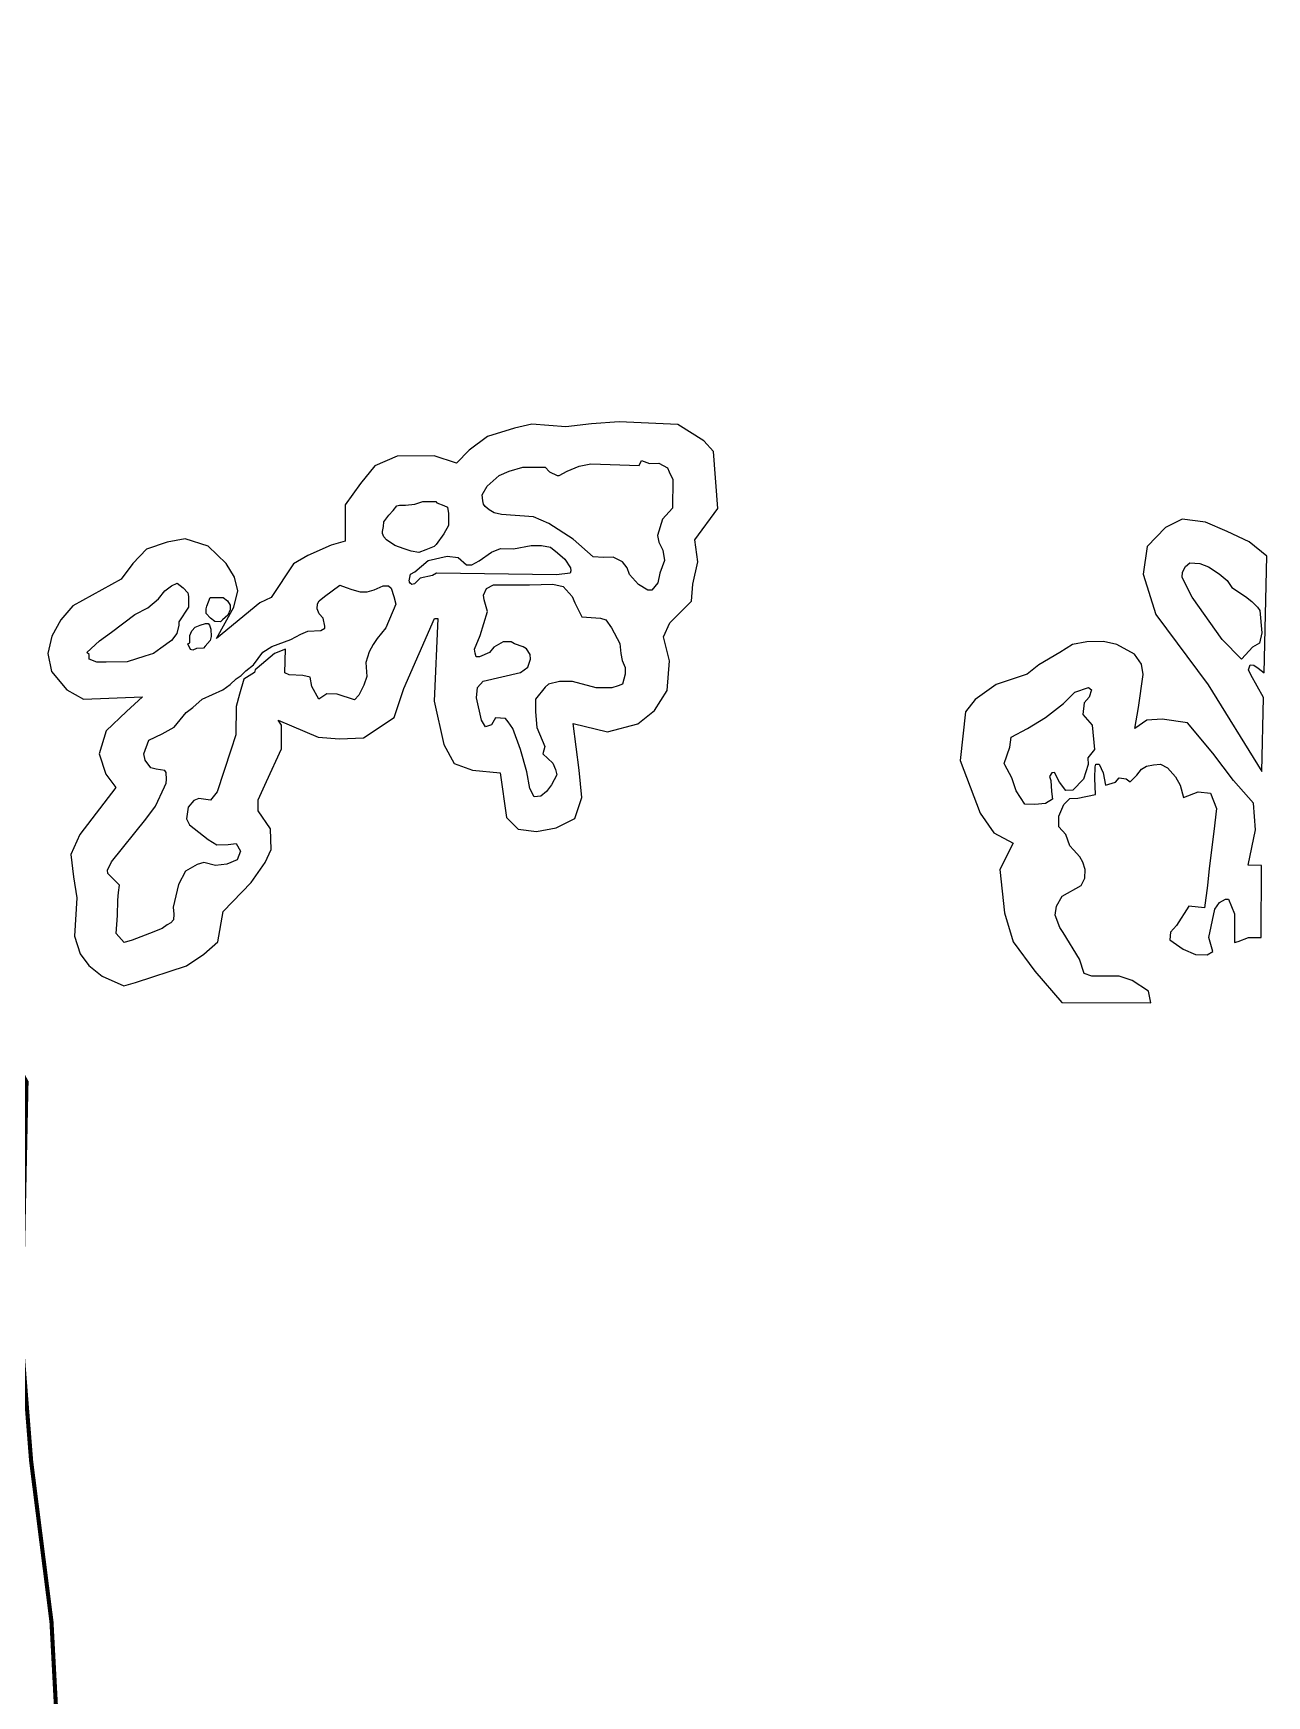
# Model space of a CAD drawing. Header units: metres. Extents: x 255476 to 378809, y 1739479 to 2227865.
# Drawn here: x 325160 to 326662, y 1837941 to 1839966 of the extents above; entities that cross this region are included whole.
import ezdxf

# ---------------------------------------------------------------- set-up
doc = ezdxf.new("R2010")
doc.units = ezdxf.units.M
doc.header["$MEASUREMENT"] = 0
doc.layers.add('COASTLINE', color=5, linetype='Continuous')
doc.layers.add('MANGROOVE BUFFER ZONE', color=120, linetype='Continuous')

msp = doc.modelspace()

# ---------------------------------------------------------------- linework, layer by layer
at = {"layer": 'COASTLINE', "color": 1, "flags": 128}
msp.add_lwpolyline([(323987.5, 1840120.1, 5, 5, 0), (324020.9, 1839813.8, 5, 5, 0), (324105, 1839711, 5, 5, 0), (324150, 1839536.9, 5, 5, 0), (324321.7, 1839507.2, 5, 5, 0), (324631.7, 1839339.6, 5, 5, 0), (324913.6, 1839117.9, 5, 5, 0), (325151.9, 1838689.1, 5, 5, 0), (325145.5, 1838379.9, 5, 5, 0), (325151.7, 1838301.1, 5, 5, 0), (325157.5, 1838227.4, 5, 5, 0), (325182.3, 1838031.4, 5, 5, 0), (325200.2, 1837691.9, 5, 5, 0)], format="xyseb", dxfattribs=at)
at = {"layer": 'MANGROOVE BUFFER ZONE', "flags": 128}
for points in [[(325384.7, 1838859.4), (325391.2, 1838896.5), (325425.4, 1838931.8), (325442.5, 1838956.4), (325449.8, 1838972), (325449, 1838997.1), (325434.1, 1839019), (325433.9, 1839032.6), (325444.1, 1839054.8), (325462.3, 1839094.8), (325462.6, 1839123.3), (325458.5, 1839129.5), (325506.9, 1839108.9), (325533.1, 1839106.8), (325562.4, 1839108.2), (325599.8, 1839132.7), (325611.2, 1839168.2), (325648.8, 1839253.5), (325652.8, 1839253.5), (325648.3, 1839152.6), (325660.2, 1839100.1), (325672.7, 1839076.6), (325695, 1839068.6), (325728.6, 1839065.5), (325736.4, 1839011), (325750.4, 1838996.8), (325773, 1838994.1), (325796.8, 1838998.6), (325819.7, 1839009.9), (325828, 1839035.5), (325824.8, 1839068.5), (325817.6, 1839125.6), (325859.5, 1839115.3), (325896.3, 1839125.2), (325916.5, 1839141.2), (325932, 1839165.7), (325934.9, 1839201.7), (325927.5, 1839230.9), (325935.2, 1839248.1), (325961.6, 1839274.5), (325963.5, 1839295.1), (325969.2, 1839322.5), (325965.6, 1839349), (325993.7, 1839387.5), (325988.3, 1839456.9), (325976.8, 1839469.9), (325945.2, 1839489.5), (325873.4, 1839492.9), (325840.1, 1839490.5), (325808.5, 1839486.8), (325767.4, 1839489.9), (325746, 1839485.1), (325713.2, 1839475.1), (325690.8, 1839458.5), (325675.6, 1839442.5), (325648.4, 1839451.3), (325603.2, 1839451.2), (325575.9, 1839439.2), (325558.5, 1839417.6), (325540.1, 1839391.9), (325539.9, 1839347.4), (325522.8, 1839342.6), (325494.4, 1839330), (325477.1, 1839319.8), (325450, 1839279.1), (325436, 1839272.3), (325383.4, 1839229.1), (325404.5, 1839267.2), (325409.2, 1839286.9), (325405.2, 1839303.7), (325395.2, 1839320.2), (325373, 1839341.4), (325345.2, 1839350.2), (325323.2, 1839346.3), (325298.2, 1839337.7), (325281.4, 1839320.2), (325267.1, 1839301.4), (325208.1, 1839268.6), (325193.5, 1839251.9), (325182.7, 1839231.7), (325178, 1839210.9), (325182.5, 1839188.9), (325201, 1839166.5), (325221.2, 1839155.1), (325293, 1839157.8), (325273.5, 1839140), (325248.8, 1839116.6), (325240.5, 1839088.6), (325248.5, 1839063.7), (325260.6, 1839047.6), (325216.9, 1838990.5), (325205.8, 1838966), (325209.1, 1838938.9), (325213.3, 1838913.1), (325210.2, 1838866.5), (325217.4, 1838845), (325227.6, 1838830.6), (325244.2, 1838817.9), (325270.5, 1838805.9), (325284.6, 1838810), (325346.8, 1838830.4), (325368, 1838844.4)], [(325715.4, 1839385.6), (325710.6, 1839389.6), (325708.2, 1839392.8), (325707.7, 1839396.6), (325706.6, 1839403.8), (325713, 1839414.4), (325727.5, 1839427.4), (325739.5, 1839433), (325756.4, 1839437.6), (325774.2, 1839437.7), (325783.4, 1839437.6), (325788.9, 1839431.9), (325798.1, 1839427.5), (325800.5, 1839427.5), (325810.1, 1839432.9), (325824.7, 1839438.8), (325839, 1839441.9), (325897.8, 1839439.8), (325900.9, 1839445.6), (325910.5, 1839442.2), (325921.9, 1839442.4), (325932.4, 1839436.8), (325934.3, 1839431.9), (325938.9, 1839422.8), (325938.7, 1839387.6), (325926.2, 1839374.3), (325920.4, 1839354.5), (325921.9, 1839346.2), (325926.7, 1839336.4), (325928.9, 1839324.2), (325923.2, 1839308.7), (325920.8, 1839296.9), (325913.3, 1839287.7), (325908.7, 1839287.7), (325897.1, 1839294.8), (325886.2, 1839306.8), (325883.4, 1839315.1), (325877.5, 1839322.3), (325866.4, 1839328.2), (325854.5, 1839327.8), (325842, 1839328.4), (325817.4, 1839349.8), (325787.8, 1839368.9), (325769.1, 1839377), (325730.2, 1839380), (325721.2, 1839382.2)], [(325600.3, 1839342.4), (325590.2, 1839349.1), (325586.9, 1839352.9), (325585.5, 1839357), (325585.5, 1839359.4), (325586.6, 1839365.6), (325587.2, 1839371.3), (325593.1, 1839379.4), (325598.5, 1839385.1), (325602.7, 1839390.5), (325606.1, 1839391.3), (325613.2, 1839391.4), (325624.8, 1839392.8), (325634.6, 1839395.9), (325650.4, 1839395.8), (325651.6, 1839394.1), (325660.2, 1839391.1), (325664.6, 1839388.9), (325665.9, 1839381.1), (325665.9, 1839373.6), (325665.9, 1839366.8), (325660, 1839356.3), (325650.7, 1839343.6), (325648.4, 1839341.1), (325638, 1839337.2), (325629.8, 1839333.8), (325620.5, 1839335.3), (325611.7, 1839338.4)], [(326662.2, 1839329.4), (326640.6, 1839346.7), (326613.9, 1839359.3), (326587.8, 1839370.7), (326559, 1839374.4), (326538.8, 1839364.1), (326516.7, 1839341.1), (326511.8, 1839307.4), (326527, 1839258.4), (326591, 1839172.7), (326656.4, 1839067.2), (326658.4, 1839157.3), (326642.9, 1839184.8), (326640.1, 1839190.8), (326642.1, 1839196.8), (326646.5, 1839196.4), (326651.7, 1839193), (326659, 1839187.1)], [(325618.9, 1839296.3), (325618.4, 1839297.6), (325618.4, 1839298.5), (325618, 1839299.4), (325619.3, 1839307.2), (325624.6, 1839310.3), (325641, 1839323.9), (325664, 1839329.4), (325677.5, 1839327.8), (325687.7, 1839318.7), (325694, 1839318.7), (325703.1, 1839323.5), (325718.3, 1839334.3), (325728.9, 1839338.5), (325744.8, 1839338.3), (325766.5, 1839342.2), (325778.9, 1839342.4), (325789.9, 1839340.2), (325798.6, 1839333.3), (325807.3, 1839325.7), (325814.3, 1839315.2), (325814.9, 1839311.6), (325814, 1839308.7), (325797.3, 1839306.6), (325651, 1839308.7), (325646.4, 1839305.9), (325631.2, 1839302.3), (325624.3, 1839295.5), (325621.2, 1839294.9)], [(326607.9, 1839227.8), (326571.5, 1839279.3), (326563, 1839295.8), (326559, 1839303.6), (326559.4, 1839309.8), (326563.2, 1839316.9), (326568.7, 1839321.1), (326580.9, 1839320.5), (326591.2, 1839316.3), (326604.3, 1839307.6), (326614.1, 1839299.6), (326619.5, 1839291.2), (326636.2, 1839280.3), (326644.1, 1839273.9), (326651.1, 1839267.2), (326653.9, 1839263), (326656.1, 1839236.1), (326653.5, 1839223.2), (326644.9, 1839218.4), (326636.2, 1839209.2), (326631.6, 1839203.7)], [(325274.5, 1839200.4), (325248.8, 1839200.1), (325237.6, 1839200.1), (325228, 1839203.9), (325228, 1839209.4), (325225.3, 1839212.1), (325240.6, 1839226.1), (325255.2, 1839236.9), (325283.9, 1839258.3), (325299.7, 1839266.4), (325312.8, 1839277.3), (325320.4, 1839286.9), (325328.3, 1839293.3), (325335.3, 1839296.6), (325342.7, 1839290.7), (325348.5, 1839284.6), (325349.1, 1839280.2), (325349.1, 1839267.3), (325337.4, 1839249.5), (325337.4, 1839245.1), (325335, 1839235.2), (325328.3, 1839226.4), (325315.4, 1839217.3), (325306.7, 1839210.6), (325296.1, 1839207.4)], [(325301.6, 1838869.7), (325280.6, 1838861.7), (325270.9, 1838858.6), (325261.1, 1838869.7), (325262.5, 1838891.8), (325263, 1838910.5), (325263.9, 1838919.8), (325265, 1838928.8), (325251, 1838942.9), (325250.5, 1838947), (325255.4, 1838957.1), (325297.3, 1839008.9), (325308.9, 1839025), (325319.8, 1839048.5), (325321.8, 1839052.8), (325322.3, 1839057.2), (325321.9, 1839065.9), (325320.3, 1839068.2), (325309.8, 1839069.9), (325303.4, 1839071.3), (325296.2, 1839080.7), (325294.9, 1839088.7), (325300.9, 1839105.3), (325317.1, 1839112.9), (325331.8, 1839121.2), (325346.3, 1839139), (325354.6, 1839145), (325365.7, 1839155), (325391, 1839166.5), (325400, 1839173), (325407.3, 1839179.7), (325413.1, 1839184), (325419, 1839189.5), (325428.5, 1839197), (325439.5, 1839212.3), (325450.7, 1839219.4), (325473.8, 1839227.6), (325486, 1839234.2), (325494.4, 1839238.1), (325510.4, 1839238.8), (325515.3, 1839241.5), (325515, 1839244.2), (325513.1, 1839253.6), (325508.2, 1839258.9), (325506, 1839265), (325506.3, 1839271.3), (325508.3, 1839274.7), (325514.7, 1839280.1), (325533.6, 1839293.9), (325541.2, 1839291), (325548.2, 1839288.7), (325558.3, 1839285.8), (325566.8, 1839285.8), (325575.4, 1839288.3), (325582.4, 1839291.6), (325586.2, 1839293), (325592.7, 1839293), (325596.1, 1839290.5), (325599, 1839280.1), (325601.5, 1839270.9), (325589.6, 1839242.1), (325579, 1839229.2), (325574, 1839221.8), (325569.1, 1839212.8), (325565, 1839199.7), (325566.3, 1839182.7), (325562.7, 1839172.1), (325556.6, 1839160.1), (325551.3, 1839154.3), (325530.1, 1839161.3), (325517.5, 1839161.7), (325508, 1839155), (325499.4, 1839170.5), (325497.3, 1839181.8), (325488.5, 1839183.9), (325471.8, 1839184.6), (325466.4, 1839187.3), (325467.1, 1839216), (325454, 1839210.6), (325432.6, 1839193), (325430.5, 1839191), (325429.6, 1839187.8), (325416.5, 1839179.4), (325411.3, 1839161.4), (325407.2, 1839146.2), (325406.8, 1839111.7), (325400.9, 1839092.9), (325384, 1839042.4), (325376.1, 1839032), (325361.9, 1839034), (325355.5, 1839031.8), (325348.8, 1839023.8), (325346.9, 1839009.4), (325350.3, 1839001.9), (325373.1, 1838984.4), (325383.6, 1838977.6), (325397.5, 1838978.1), (325407.3, 1838979.2), (325412.3, 1838970.2), (325408.6, 1838959.5), (325395.8, 1838954.3), (325382, 1838952.6), (325367.7, 1838956.1), (325359.6, 1838953.7), (325345.4, 1838945.5), (325336.8, 1838929.3), (325330.3, 1838902), (325331.2, 1838893.4), (325330.9, 1838886.2), (325327.8, 1838882.8), (325323, 1838880.1), (325316.9, 1838875.8)], [(325711, 1839121.5), (325706.1, 1839129.4), (325699.9, 1839156.8), (325700.9, 1839169.4), (325707.8, 1839177.1), (325753.4, 1839187.7), (325762.5, 1839194.3), (325765.5, 1839203.9), (325765.1, 1839209.7), (325760.9, 1839216.3), (325756.8, 1839218.9), (325746.1, 1839222.7), (325742.1, 1839225.1), (325732.4, 1839225.1), (325721.1, 1839218.4), (325715.8, 1839212), (325703.6, 1839206.7), (325699.6, 1839206.7), (325698.1, 1839211), (325697.3, 1839216.2), (325704.4, 1839232.8), (325713.1, 1839261.9), (325709, 1839276), (325708.5, 1839281.8), (325712, 1839289.8), (325720.6, 1839294.3), (325764.3, 1839294.5), (325792.8, 1839295.2), (325805.2, 1839292.4), (325816.5, 1839280.1), (325819.5, 1839272.5), (325828.3, 1839255.3), (325851, 1839253.8), (325857.2, 1839251.7), (325864.1, 1839241.9), (325874.3, 1839222.8), (325875.7, 1839210.9), (325877.2, 1839202.2), (325880.8, 1839193.6), (325881.1, 1839185.5), (325877.8, 1839173.3), (325872.2, 1839171.2), (325864.7, 1839168.8), (325845.6, 1839169.1), (325816.6, 1839176.8), (325800.8, 1839176.8), (325787.7, 1839173.3), (325783.5, 1839169.7), (325771.8, 1839155.3), (325771.8, 1839139.8), (325773.3, 1839120.7), (325782.9, 1839097.4), (325780.6, 1839088.5), (325792.9, 1839077.3), (325795.9, 1839069.4), (325797.5, 1839063), (325791.1, 1839050.8), (325785.2, 1839042.6), (325778.4, 1839036.8), (325770, 1839036.2), (325764.9, 1839046.4), (325761, 1839066.7), (325753.6, 1839094), (325744.1, 1839119.4), (325738.4, 1839127.7), (325735.2, 1839131.4), (325723, 1839132.6), (325718.3, 1839123.9)], [(325381.4, 1839249.6), (325376, 1839253.6), (325370.5, 1839259.3), (325370.5, 1839265), (325371.3, 1839268.5), (325375.6, 1839278.9), (325384.8, 1839278.9), (325391.5, 1839278.9), (325396.8, 1839274.7), (325399.7, 1839269.7), (325400, 1839264.1), (325397, 1839257.5), (325390.7, 1839251.6), (325388, 1839249.2)], [(325354.5, 1839214.9), (325351.6, 1839215.8), (325348.5, 1839222.6), (325350.6, 1839223.6), (325350.7, 1839232.5), (325353.3, 1839238.3), (325357.4, 1839243), (325363.4, 1839245.4), (325369.8, 1839247.1), (325372.9, 1839247.3), (325374.6, 1839245.3), (325376.2, 1839240.2), (325376.8, 1839231.3), (325375.6, 1839226.4), (325369.6, 1839219.5), (325367.6, 1839217.4), (325359, 1839217)], [(326452.9, 1839059), (326453.1, 1839072.6), (326454.1, 1839076.1), (326458.1, 1839075.9), (326463.1, 1839065.3), (326465.8, 1839050.4), (326478.1, 1839054.2), (326482.5, 1839059.4), (326490.8, 1839058.2), (326495.8, 1839054.4), (326504, 1839062.5), (326509.8, 1839069.9), (326515.9, 1839073.6), (326524.4, 1839075.3), (326533, 1839075.9), (326541.5, 1839071.5), (326551.1, 1839060.7), (326556.6, 1839050.2), (326560.7, 1839035.2), (326578.7, 1839042.3), (326593.5, 1839040.6), (326601.1, 1839022.1), (326597.8, 1838993.8), (326592.2, 1838948.9), (326590.1, 1838928), (326586.4, 1838901.1), (326567.5, 1838903.2), (326552.1, 1838879.6), (326545.1, 1838871.5), (326544, 1838862), (326560.5, 1838850.7), (326575.4, 1838844.1), (326589.8, 1838843.8), (326596.6, 1838848), (326591.7, 1838864.7), (326598.9, 1838899.2), (326604.8, 1838907.5), (326611.8, 1838911.7), (326615.8, 1838911.7), (326623.1, 1838893.8), (326622.8, 1838858.6), (326627.4, 1838860.1), (326639.9, 1838864.7), (326655.4, 1838864.7), (326655.8, 1838952.4), (326639.7, 1838952.8), (326648.6, 1838995.9), (326646, 1839028.3), (326621.6, 1839056), (326596.6, 1839089.4), (326565.8, 1839126.5), (326534.9, 1839130.8), (326516, 1839129.4), (326501.6, 1839119.6), (326506.2, 1839145), (326511.5, 1839185.2), (326509.5, 1839197.6), (326501.1, 1839210), (326479.6, 1839221.7), (326463.5, 1839225.4), (326443.1, 1839224.9), (326425.6, 1839221.8), (326410.2, 1839212.1), (326384.7, 1839196.8), (326370.5, 1839185.5), (326332.6, 1839172.9), (326307.1, 1839154.9), (326295.3, 1839139.9), (326288.9, 1839080.3), (326313.2, 1839016.3), (326330, 1838992.3), (326353.5, 1838979.8), (326337.1, 1838947.6), (326342.9, 1838895.1), (326353.2, 1838859.7), (326379.7, 1838823.9), (326412.7, 1838785.8), (326520.9, 1838785.3), (326518.1, 1838799.4), (326498.4, 1838812.4), (326482.3, 1838817.6), (326449, 1838817.6), (326439.7, 1838821), (326434.2, 1838838.6), (326414.4, 1838871), (326410.1, 1838877.2), (326404.4, 1838891.9), (326406.3, 1838903), (326413.1, 1838915.4), (326436, 1838928), (326440.6, 1838937.3), (326440.9, 1838947.5), (326438.1, 1838956.5), (326434.7, 1838963), (326426.7, 1838971.6), (326422.4, 1838976.7), (326417.6, 1838990.3), (326409.2, 1838999.7), (326408.8, 1839012.6), (326415.1, 1839026.8), (326422.2, 1839034.1), (326432, 1839034.4), (326453.5, 1839039)], [(326351.9, 1839059.2), (326343.4, 1839075.3), (326342.5, 1839076.6), (326349.2, 1839096.7), (326351, 1839108.9), (326370.8, 1839119.6), (326392.8, 1839133), (326414.8, 1839149.8), (326428.5, 1839163.8), (326445.3, 1839169.3), (326448.7, 1839166.6), (326445.9, 1839157.4), (326439.8, 1839150.7), (326438.3, 1839136.4), (326449.6, 1839123.3), (326452.3, 1839093.7), (326444.4, 1839083.6), (326444.7, 1839075.4), (326438.9, 1839057.7), (326426.1, 1839044.3), (326417.6, 1839043.7), (326409.7, 1839054), (326403.9, 1839065.9), (326400.3, 1839065.6), (326397.8, 1839061), (326399.1, 1839055.9), (326400, 1839042.8), (326401.2, 1839033.4), (326392.7, 1839027.9), (326379.6, 1839026.7), (326367.7, 1839027.3), (326357.1, 1839043.4)]]:
    msp.add_lwpolyline(points, close=True, dxfattribs=at)

doc.saveas('drawing.dxf')
